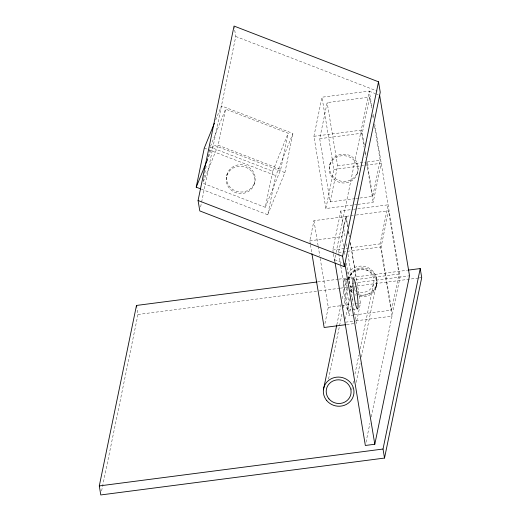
<?xml version="1.0" encoding="UTF-8"?>
<svg xmlns="http://www.w3.org/2000/svg" width="521" height="521" viewBox="0 0 521 521"><rect width="100%" height="100%" fill="white"/><g stroke="black" fill="none" stroke-linecap="round" stroke-linejoin="round"><path stroke-width="0.39" stroke-dasharray="2.6 1.95" d="M101.602 490.977L137.98 314.476L136.854 307.709M203.197 180.82L203.685 178.469M203.848 177.681L206.596 164.343M207.241 161.204L210.152 147.078L272.717 171.227L265.28 207.319L202.715 183.177M200.624 206.948L201.445 202.962M201.607 202.168L235.759 36.477L234.163 26.851M203.32 181.686L218.169 145.222L225.606 109.13L288.172 133.272L280.734 169.371L265.28 207.319M226.785 175.714L227.097 174.209M254.326 184.05A14.393 13.637 11.6 0 0 237.211 166.525A14.393 13.637 11.6 0 0 230.132 189.071A14.393 13.637 11.6 0 0 254.326 184.05L254.632 182.545A14.393 13.637 11.6 0 0 237.517 165.02A14.393 13.637 11.6 0 0 230.438 187.567A14.393 13.637 11.6 0 0 254.632 182.545M201.484 189.201L267.722 214.763L275.778 175.662L292.952 133.493L221.451 105.9L215.622 120.208M267.722 214.763L284.896 172.594L292.952 133.493M357.139 204.466L325.879 208.53L313.922 136.307L321.985 97.206L369.272 91.058L371.955 107.274M355.068 198.664L330.171 201.901L319.712 138.703L327.149 102.604L369.708 97.075L371.831 109.872M310.327 244.03L309.793 240.819L313.948 220.67L346.107 216.489L347.833 226.922M329.78 165.177L330.086 163.672M325.879 208.53L333.941 169.429L321.985 97.206M330.171 201.901L337.615 165.802L327.149 102.604M333.29 253.271L332.756 250.06L340.819 210.959L352.841 209.396M334.99 262.102L334.593 259.699L335.902 253.343M336.065 252.548L369.272 91.058M364.257 145.17L362.271 133.168L369.708 97.075M340.662 265.254L338.546 252.457L345.983 216.365L355.615 215.108M343.547 246.27L341.952 236.638L346.107 216.489M324.941 323.619L328.295 307.338L319.927 256.781M357.315 173.513A14.393 13.637 11.6 0 0 340.2 155.987A14.393 13.637 11.6 0 0 333.121 178.534A14.393 13.637 11.6 0 0 357.315 173.513L357.627 172.008A14.393 13.637 11.6 0 0 340.513 154.483A14.393 13.637 11.6 0 0 333.433 177.029A14.393 13.637 11.6 0 0 357.627 172.008M336.813 324.811L341.06 304.199M342.206 298.65L346.289 278.826A15.35 14.542 11.6 0 0 347.527 286.303M348.92 277.426L348.614 278.93A14.393 13.637 11.6 0 1 366.465 270.086A14.393 13.637 11.6 0 1 376.149 287.266A14.393 13.637 11.6 0 1 358.292 296.117M328.556 379.06L342.284 312.47M343.261 307.716L347.839 285.515M345.358 319.158L349.708 298.045M350.998 291.786L352.287 285.534M359.887 198.039L372.736 196.365L380.174 160.273L374.475 125.874M353.824 315.029L349.005 315.654L350.946 306.237M352.242 299.959L353.049 296.039M354.345 289.761L354.99 286.622M357.94 204.362L373.173 202.382L381.229 163.281L366.804 165.157M350.359 242.167L360.454 303.157L356.299 323.313L346.335 263.125M355.934 320.832L392 316.143L380.043 243.913L388.106 204.812L357.647 208.771M354.625 314.925L391.564 310.119L381.105 246.921L388.542 210.829L356.423 215.004M351.682 389.982L352.176 387.598M352.991 383.638L353.642 380.467M354.951 374.124L358.871 355.094M360.18 348.751L373.902 282.161M356.175 382.394L360.096 363.371M361.405 357.028L376.761 282.506M376.149 287.266L376.462 285.762M391.564 310.119L399.001 274.026L388.542 210.829M366.002 442.296L369.93 423.228M371.239 416.872L400.063 277.035L374.723 123.959M210.458 146.336L225.606 109.13M206.948 160.813L213.389 145.001L284.896 172.594M272.717 171.227L288.172 133.272M313.922 136.307L361.216 130.159L364.003 147.013M319.712 138.703L362.271 133.168M337.615 165.802L366.523 162.044M367.325 161.94L380.174 160.273M333.941 169.429L366.002 165.261M355.869 198.56L359.08 198.143M353.642 209.292L356.846 208.875M309.793 240.819L341.952 236.638M332.756 250.06L380.043 243.913M338.546 252.457L381.105 246.921M317.849 281.874L337.999 279.249M338.806 279.145L407.318 270.243M343.971 279.816L346.341 279.51M347.129 279.406L352.645 278.689M399.001 274.026L356.442 279.562L350.353 242.76M353.577 283.079L409.519 275.811M137.98 314.476L318.533 291.005M319.34 290.9L339.49 288.282M340.298 288.178L349.168 287.025M349.975 286.915L356.423 286.081M357.224 285.977L418.487 278.012M419.294 277.908L421.71 277.589M328.295 307.338L341.157 305.664M341.965 305.56L350.001 304.518M354.827 303.893L360.454 303.157M348.08 310.216L355.96 309.187M345.514 322.186L355.133 320.936M346.654 324.563L353.889 323.626M235.759 36.477L377.224 91.064M369.304 91.26L375.205 93.539M375.941 93.819L378.155 94.672M218.169 145.222L280.734 169.371M204.278 148.068L275.778 175.662M334.593 259.699L342.701 262.831M373.127 114.327L373.811 118.488M372.756 115.473L373.42 119.472M365.319 151.565L365.976 155.564M367.038 161.966L372.736 196.365M364.934 152.627L365.729 157.446M366.66 163.06L373.173 202.382M348.497 230.933L349.428 236.547M345.983 216.365L347.702 226.765M348.497 231.565L349.291 236.365M340.819 210.959L345.202 237.446M346.263 243.861L347.058 248.68M347.989 254.294L352.242 279.972M344.479 251.89L345.143 255.902M340.793 266.055L349.005 315.654M333.42 254.072L334.749 262.102M313.948 220.67L318.07 245.547M318.201 246.348L319.796 255.98M310.457 244.831L311.923 253.662M347.878 273.766A15.35 14.542 11.6 0 1 367.266 267.273A15.35 14.542 11.6 0 1 376.175 285.228A15.35 14.542 11.6 0 1 358.337 294.86M352.515 292.274A15.35 14.542 11.6 0 1 350.132 290.177M351.851 287.918A12.471 11.82 11.6 0 1 357.224 269.468A12.471 11.82 11.6 0 1 373.967 280.617A12.471 11.82 11.6 0 1 357.829 291.897M357.061 291.63A12.471 11.82 11.6 0 1 354.208 290.093M348.451 279.517A14.393 13.637 11.6 0 1 366.537 268.51A14.393 13.637 11.6 0 1 375.856 287.318A14.393 13.637 11.6 0 1 355.179 293.089M352.268 290.783A14.393 13.637 11.6 0 1 350.438 288.478M356.188 295.303A14.393 13.637 11.6 0 1 354.866 294.593M351.955 292.288A14.393 13.637 11.6 0 1 350.535 290.594M343.463 284.909A15.35 1.68 82.6 0 0 347.605 309.93A15.35 1.68 82.6 0 0 347.019 290.204A15.35 1.68 82.6 0 0 343.463 284.909"/><path stroke-width="0.78" d="M408.125 270.132L420.219 268.562L421.71 277.589L384.518 458.063L100.781 494.95L99.29 485.924L136.482 305.449L317.042 281.978M200.735 188.915L196.215 187.169L204.278 148.068L214.398 123.216M198.078 200.507L234.033 26.05L378.52 81.81L380.245 92.237L344.29 266.693L199.804 210.933L198.078 200.507L342.564 256.267L344.29 266.693M342.564 256.267L378.52 81.81M323.417 389.819L336.651 325.599M335.12 262.903L365.345 445.475L374.807 444.25L409.519 275.811L379.627 95.245M384.518 458.063L383.02 449.037L420.219 268.562M196.215 187.169L206.642 161.569M345.853 324.668L324.147 327.494L311.923 253.662M99.29 485.924L383.02 449.037M344.915 263.685L374.807 444.25M136.482 305.449L136.73 306.954M326.739 400.584A15.35 14.542 11.6 0 0 352.951 397.178A15.35 14.542 11.6 0 0 336.26 377.211A15.35 14.542 11.6 0 0 326.739 400.584M328.972 398.91A12.471 11.82 11.6 0 0 350.268 396.142A12.471 11.82 11.6 0 0 336.709 379.92A12.471 11.82 11.6 0 0 328.972 398.91M352.919 283.685A15.35 1.68 82.6 0 0 357.061 308.699A15.35 1.68 82.6 0 0 356.475 288.973A15.35 1.68 82.6 0 0 352.919 283.685"/></g></svg>
